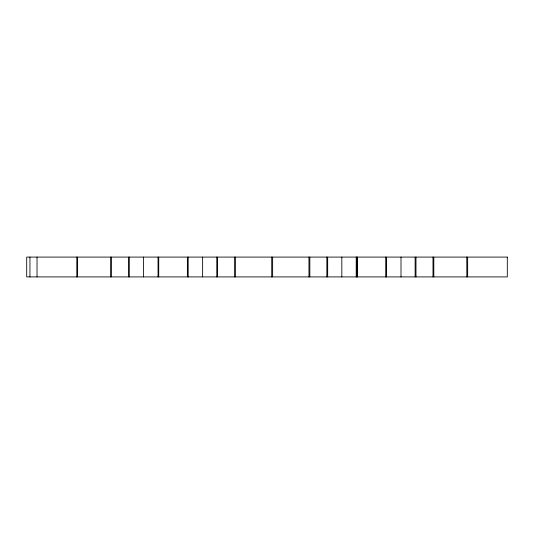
<?xml version="1.0" encoding="UTF-8"?>
<svg xmlns="http://www.w3.org/2000/svg" width="534" height="534" viewBox="0 0 534 534"><rect width="100%" height="100%" fill="white"/><g stroke="black" fill="none" stroke-linecap="round" stroke-linejoin="round"><path stroke-width="0.8" d="M467.651 257.088L467.651 276.912M466.769 257.088L466.836 276.912M433.808 257.088L433.828 276.912M432.994 257.088L432.994 276.912M415.979 257.088L415.979 276.912M415.125 257.088L415.125 276.912M401.007 257.088L401.007 276.912M385.715 257.088L385.715 276.912M357.206 257.088L357.206 276.912M357.113 257.088L357.113 276.912M356.345 257.088L356.345 276.912M356.265 257.088L356.265 276.912M341.827 257.088L341.827 276.912M327.669 257.088L327.669 276.912M326.855 257.088L326.855 276.912M309.833 257.088L309.833 276.912M308.959 257.088L308.959 276.912M272.634 257.088L272.634 276.912M271.726 257.088L271.726 276.912M235.401 257.088L235.401 276.912M234.386 257.088L234.386 276.912M217.605 257.088L217.605 276.912M216.784 257.088L216.784 276.912M202.626 257.088L202.626 276.912M188.188 257.088L188.188 276.912M187.374 257.088L187.374 276.912M158.738 257.088L158.738 276.912M158.037 257.088L158.037 276.912M143.452 257.088L143.452 276.912M129.295 257.088L129.295 276.912M128.48 257.088L128.48 276.912M111.459 257.088L111.459 276.912M110.645 257.088L110.611 276.912M77.617 257.088L77.617 276.912M76.803 257.088L76.803 276.912M37.026 257.088L37.026 276.912M29.944 257.088L29.944 276.912M507.3 257.088L26.7 257.088L26.7 276.912L507.3 276.912L507.3 257.088M386.596 276.912L386.596 257.088L386.529 276.912"/></g></svg>
